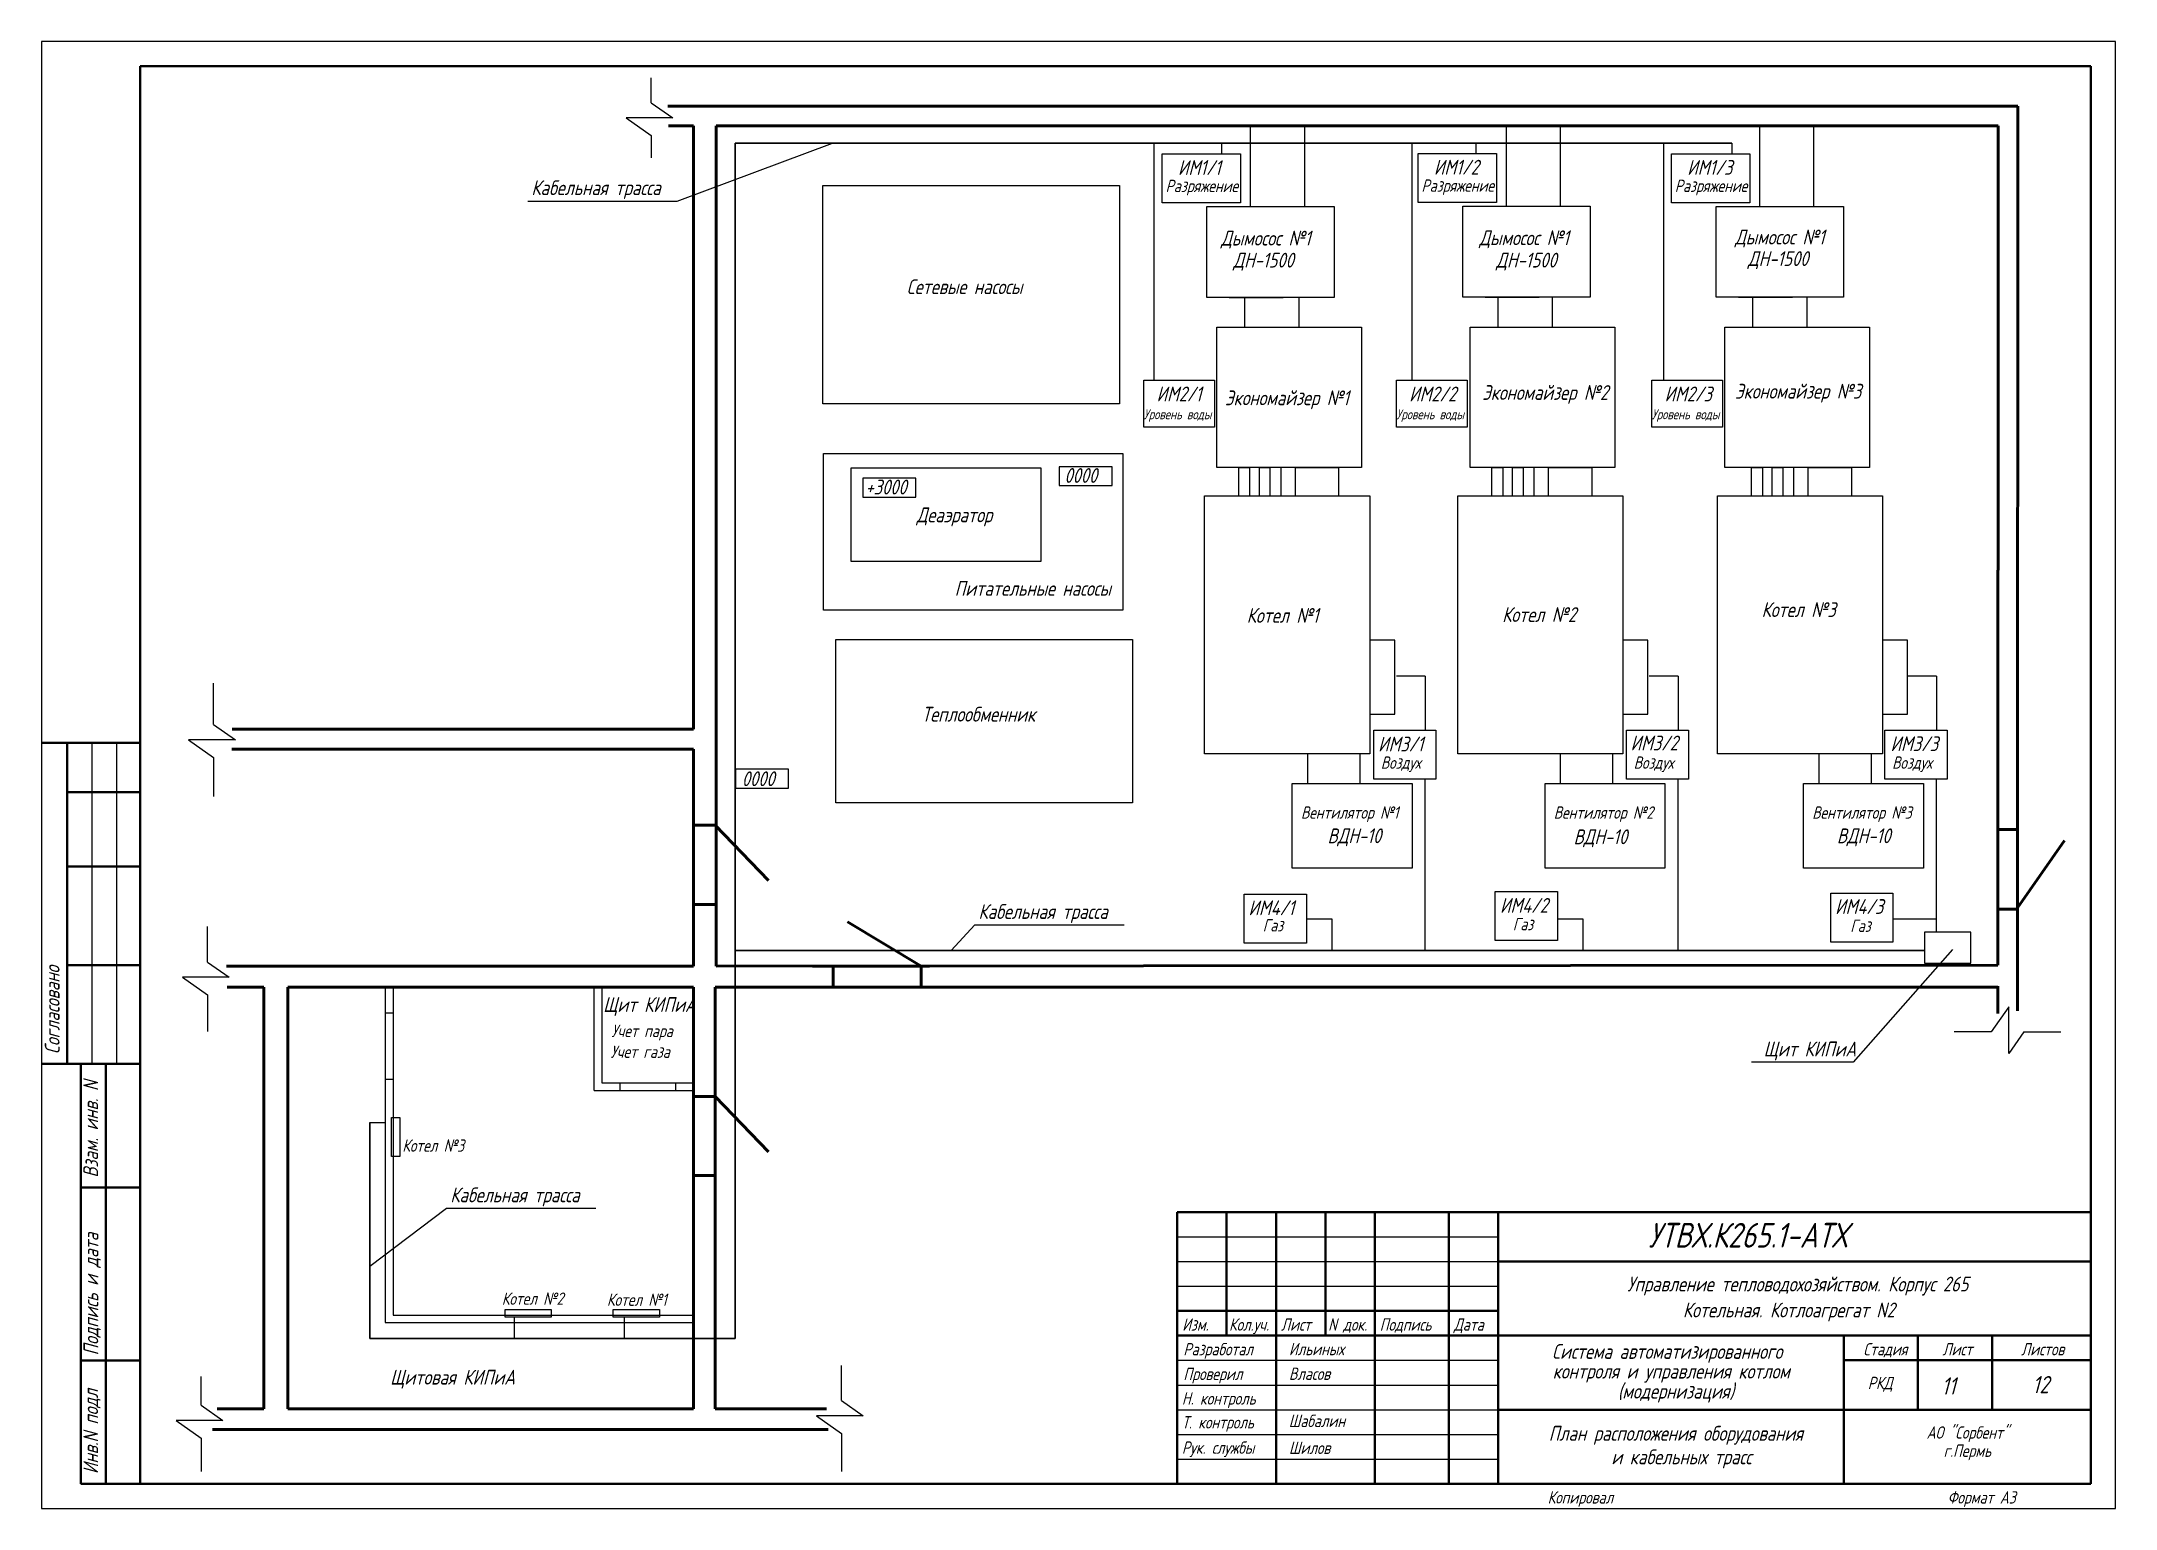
# Model space of a CAD drawing. Header units: millimetres. Extents: x 1103 to 1523, y 316 to 613.
import ezdxf

# ---------------------------------------------------------------- set-up
doc = ezdxf.new("R2010")
doc.units = ezdxf.units.MM
doc.layers.get('0').update_dxf_attribs({"lineweight": 20})
for name, color, linetype, lineweight in [('MAIN', 7, 'Continuous', 50), ('Основная', 7, 'Continuous', 50), ('Текст', 7, 'Continuous', 50), ('Тонкая', 7, 'Continuous', 20)]:
    doc.layers.add(name, color=color, linetype=linetype, lineweight=lineweight)
doc.styles.add('GOST тип А', font='', dxfattribs={"oblique": 15})
doc.styles.get('GOST тип А').set_extended_font_data('GOST type A')

msp = doc.modelspace()

# ---------------------------------------------------------------- linework, layer by layer
at = {"color": 7, "lineweight": -3}
for p, q in [((1226.08, 600.85), (1226.08, 605.89)), ((1226.08, 600.85), (1226.08, 600.85)), ((1231.32, 580.94), (1262.79, 592.64)), ((1327.95, 544.66), (1327.95, 592.64)), ((1341.65, 590.49), (1341.65, 592.64)), ((1347.44, 579.82), (1347.44, 596.18)), ((1358.36, 596.18), (1358.36, 579.82)), ((1380.22, 544.66), (1380.22, 592.64)), ((1393.08, 592.64), (1393.08, 590.56)), ((1399.27, 579.89), (1399.27, 596.18)), ((1410.18, 596.18), (1410.18, 579.89)), ((1431.14, 544.66), (1431.14, 592.64)), ((1444.95, 592.64), (1444.95, 590.52)), ((1450.57, 579.85), (1450.57, 596.18)), ((1461.48, 596.18), (1461.48, 579.85)), ((1201.08, 580.94), (1231.32, 580.94)), ((1343.14, 561.44), (1354.06, 561.44)), ((1346.32, 555.4), (1346.32, 561.44)), ((1357.24, 561.44), (1357.24, 555.4)), ((1394.96, 561.51), (1405.88, 561.51)), ((1397.61, 555.4), (1397.61, 561.44)), ((1408.53, 561.44), (1408.53, 555.4)), ((1446.26, 561.46), (1457.18, 561.46)), ((1449.19, 555.4), (1449.19, 561.44)), ((1460.11, 561.44), (1460.11, 555.4)), ((1340.66, 555.4), (1346.32, 555.4)), ((1391.95, 555.4), (1397.61, 555.4)), ((1443.53, 555.4), (1449.19, 555.4)), ((1343.4, 527.03), (1340.66, 527.03)), ((1345.08, 521.25), (1345.08, 527.03)), ((1345.08, 527.03), (1347.27, 527.03)), ((1347.27, 527.03), (1347.27, 521.25)), ((1349.26, 521.25), (1349.26, 527.03)), ((1349.26, 527.03), (1351.39, 527.03)), ((1351.39, 527.03), (1351.39, 521.25)), ((1353.64, 521.25), (1353.64, 527.03)), ((1356.55, 521.25), (1356.55, 527.03)), ((1356.55, 527.03), (1365.3, 527.03)), ((1365.3, 527.03), (1365.3, 521.25)), ((1394.67, 527.03), (1391.93, 527.03)), ((1396.35, 521.25), (1396.35, 527.03)), ((1396.35, 527.03), (1398.54, 527.03)), ((1398.54, 527.03), (1398.54, 521.25)), ((1400.52, 521.25), (1400.52, 527.03)), ((1400.52, 527.03), (1402.66, 527.03)), ((1402.66, 527.03), (1402.66, 521.25)), ((1404.9, 521.25), (1404.9, 527.03)), ((1407.82, 521.25), (1407.82, 527.03)), ((1407.82, 527.03), (1416.57, 527.03)), ((1416.57, 527.03), (1416.57, 521.25)), ((1447.26, 527.03), (1444.52, 527.03)), ((1448.94, 521.25), (1448.94, 527.03)), ((1448.94, 527.03), (1451.13, 527.03)), ((1451.13, 527.03), (1451.13, 521.25)), ((1453.11, 521.25), (1453.11, 527.03)), ((1453.11, 527.03), (1455.25, 527.03)), ((1455.25, 527.03), (1455.25, 521.25)), ((1457.49, 521.25), (1457.49, 527.03)), ((1460.41, 521.25), (1460.41, 527.03)), ((1460.41, 527.03), (1469.16, 527.03)), ((1469.16, 527.03), (1469.16, 521.25)), ((1338.16, 521.25), (1343.4, 521.25)), ((1343.4, 521.25), (1345.08, 521.25)), ((1347.27, 521.25), (1349.26, 521.25)), ((1351.39, 521.25), (1353.64, 521.25)), ((1353.64, 521.25), (1356.55, 521.25)), ((1389.43, 521.25), (1394.67, 521.25)), ((1394.67, 521.25), (1396.35, 521.25)), ((1398.54, 521.25), (1400.52, 521.25)), ((1402.66, 521.25), (1404.9, 521.25)), ((1404.9, 521.25), (1407.82, 521.25)), ((1442.02, 521.25), (1447.26, 521.25)), ((1447.26, 521.25), (1448.94, 521.25)), ((1451.13, 521.25), (1453.11, 521.25)), ((1455.25, 521.25), (1457.49, 521.25)), ((1457.49, 521.25), (1460.41, 521.25)), ((1376.67, 492.08), (1371.61, 492.08)), ((1376.67, 477.07), (1376.67, 492.08)), ((1427.94, 492.08), (1422.87, 492.08)), ((1427.94, 477.07), (1427.94, 492.08)), ((1480.53, 492.08), (1475.46, 492.08)), ((1480.53, 477.07), (1480.53, 492.08)), ((1137.47, 474.97), (1137.47, 483.32)), ((1382.84, 484.78), (1376.99, 484.78)), ((1382.84, 484.78), (1382.84, 473.85)), ((1434.04, 484.78), (1428.19, 484.78)), ((1434.04, 484.78), (1434.04, 473.85)), ((1486.39, 484.78), (1480.53, 484.78)), ((1486.39, 484.78), (1486.39, 473.85)), ((1371.61, 477.07), (1376.67, 477.07)), ((1422.87, 477.07), (1427.94, 477.07)), ((1475.46, 477.07), (1480.53, 477.07)), ((1358.97, 469.03), (1358.97, 463.05)), ((1369.56, 469.03), (1369.56, 463.05)), ((1410.17, 469.03), (1410.17, 463.05)), ((1420.76, 469.03), (1420.76, 463.05)), ((1462.52, 469.03), (1462.51, 463.05)), ((1473.11, 469.03), (1473.11, 463.05)), ((1382.84, 429.24), (1382.84, 463.93)), ((1434.04, 429.24), (1434.04, 463.93)), ((1486.39, 432.9), (1486.39, 463.93)), ((1136.21, 426.88), (1136.21, 434.05)), ((1286.82, 429.24), (1291.62, 434.4)), ((1291.62, 434.4), (1321.86, 434.4)), ((1358.78, 435.62), (1363.9, 435.63)), ((1363.9, 435.63), (1363.9, 429.24)), ((1409.63, 435.62), (1414.75, 435.63)), ((1414.75, 435.63), (1414.75, 429.24)), ((1477.55, 435.62), (1486.39, 435.64)), ((1489.58, 429.45), (1469.5, 406.63)), ((1172.19, 421.82), (1172.18, 353.88)), ((1173.82, 421.82), (1173.82, 355.36)), ((1214.51, 400.88), (1214.51, 421.82)), ((1216.14, 402.33), (1216.14, 421.82)), ((1234.67, 421.82), (1234.67, 411.36)), ((1173.82, 416.56), (1172.19, 416.56)), ((1504.08, 412.76), (1511.52, 412.76)), ((1469.5, 406.63), (1448.89, 406.63)), ((1173.82, 403.13), (1172.19, 403.13)), ((1214.51, 400.88), (1234.67, 400.88)), ((1234.67, 402.33), (1216.14, 402.33)), ((1219.73, 402.33), (1219.73, 400.88)), ((1234.67, 402.33), (1231.01, 402.33)), ((1231.01, 402.33), (1231.01, 400.88)), ((1239.02, 399.63), (1239.02, 385.63)), ((1169.11, 394.43), (1172.19, 394.43)), ((1169.11, 365.28), (1184.66, 377.03)), ((1184.66, 377.03), (1214.9, 377.03)), ((1172.18, 353.88), (1234.67, 353.89)), ((1173.82, 355.36), (1234.67, 355.36)), ((1198.4, 350.67), (1198.4, 354.96)), ((1220.67, 350.67), (1220.67, 354.98)), ((1264.59, 338.1), (1264.59, 345.19)), ((1134.92, 337.15), (1134.92, 343)), ((1134.92, 330.49), (1134.92, 323.76))]:
    msp.add_line(p, q, dxfattribs=at)
at = {"color": 0}
for p, q in [((1226.08, 600.85), (1230.5, 597.77)), ((1230.5, 597.77), (1221.02, 597.77)), ((1221.02, 597.77), (1226.08, 594.19)), ((1226.08, 594.19), (1226.08, 589.68)), ((1137.47, 474.97), (1141.89, 471.88)), ((1141.89, 471.88), (1132.41, 471.88)), ((1132.41, 471.88), (1137.47, 468.3)), ((1137.47, 468.3), (1137.47, 460.43)), ((1136.21, 426.88), (1140.63, 423.8)), ((1140.63, 423.8), (1131.15, 423.8)), ((1131.15, 423.8), (1136.21, 420.22)), ((1136.21, 420.22), (1136.21, 412.81)), ((1501, 417.82), (1497.42, 412.76)), ((1501, 408.34), (1501, 417.82)), ((1497.42, 412.76), (1489.95, 412.76)), ((1504.08, 412.76), (1501, 408.34)), ((1134.92, 337.15), (1139.34, 334.07)), ((1264.59, 338.1), (1269, 335.02)), ((1139.34, 334.07), (1129.86, 334.07)), ((1129.86, 334.07), (1134.92, 330.49)), ((1269, 335.02), (1259.53, 335.02)), ((1259.53, 335.02), (1264.59, 331.44)), ((1264.59, 331.44), (1264.59, 323.77))]:
    msp.add_line(p, q, dxfattribs=at)
at = {"color": 7, "lineweight": 50}
for p, q in [((1502.77, 437.86), (1502.86, 600.18)), ((1234.67, 596.18), (1229.6, 596.18)), ((1234.67, 596.18), (1234.67, 474.01)), ((1239.25, 426.04), (1239.24, 596.18)), ((1234.67, 474.01), (1141.22, 474.01)), ((1234.67, 470), (1141.16, 470)), ((1234.67, 454.56), (1234.67, 470)), ((1234.67, 454.56), (1239.02, 454.56)), ((1234.67, 454.56), (1234.67, 426.04)), ((1239.02, 454.56), (1249.83, 443.42)), ((1498.79, 453.75), (1502.77, 453.75)), ((1498.79, 453.75), (1498.79, 437.56)), ((1502.77, 437.86), (1512.26, 451.51)), ((1239.02, 438.56), (1234.67, 438.56)), ((1498.79, 437.56), (1502.77, 437.56)), ((1502.77, 437.86), (1502.77, 416.98)), ((1280.76, 426.04), (1265.81, 435.02)), ((1234.67, 426.04), (1140.09, 426.04)), ((1258.77, 426.04), (1282.46, 426.04)), ((1262.93, 421.82), (1262.93, 426.04)), ((1280.76, 426.04), (1280.76, 421.82)), ((1147.64, 421.82), (1140.21, 421.82)), ((1147.64, 336.42), (1147.64, 421.82)), ((1234.67, 421.82), (1152.5, 421.82)), ((1152.5, 336.42), (1152.5, 421.82)), ((1234.67, 421.82), (1234.67, 336.42)), ((1239.02, 421.82), (1239.02, 336.42)), ((1498.79, 422.02), (1498.79, 416.44)), ((1234.67, 399.63), (1239.02, 399.63)), ((1239.02, 399.63), (1249.83, 388.49)), ((1239.02, 383.64), (1234.67, 383.64)), ((1147.64, 336.42), (1138.2, 336.42)), ((1234.67, 336.42), (1152.5, 336.42)), ((1239.02, 336.42), (1261.58, 336.42)), ((1239.02, 332.26), (1137.24, 332.26)), ((1239.02, 332.26), (1261.91, 332.26))]:
    msp.add_line(p, q, dxfattribs=at)
at = {"color": 7, "lineweight": 30}
for p, q in [((1243.07, 429.24), (1243.07, 592.64)), ((1243.07, 592.64), (1444.95, 592.64)), ((1483.95, 429.24), (1243.07, 429.24)), ((1243.07, 429.24), (1243.07, 350.67)), ((1169.11, 394.43), (1169.11, 350.67)), ((1243.07, 350.67), (1169.11, 350.67))]:
    msp.add_line(p, q, dxfattribs=at)
at = {"color": 7, "lineweight": 40}
for p, q in [((1122.62, 446.23), (1122.62, 430.23)), ((1122.62, 430.23), (1122.62, 382.23))]:
    msp.add_line(p, q, dxfattribs=at)
at = {"color": 7, "lineweight": -3}
for points in [[(1329.56, 590.49), (1345.41, 590.49), (1345.41, 580.57), (1329.56, 580.57)], [(1381.39, 590.56), (1397.24, 590.56), (1397.24, 580.64), (1381.39, 580.64)], [(1432.69, 590.52), (1448.54, 590.52), (1448.54, 580.59), (1432.69, 580.59)], [(1260.86, 584.09), (1320.93, 584.09), (1320.93, 539.89), (1260.86, 539.89)], [(1338.6, 579.82), (1364.39, 579.82), (1364.39, 561.44), (1338.6, 561.44)], [(1390.42, 579.89), (1416.21, 579.89), (1416.21, 561.51), (1390.42, 561.51)], [(1441.72, 579.85), (1467.51, 579.85), (1467.51, 561.46), (1441.72, 561.46)], [(1340.66, 555.4), (1369.93, 555.4), (1369.93, 527.03), (1340.66, 527.03)], [(1391.95, 555.4), (1421.22, 555.4), (1421.22, 527.03), (1391.95, 527.03)], [(1443.53, 555.4), (1472.8, 555.4), (1472.8, 527.03), (1443.53, 527.03)], [(1325.84, 544.66), (1340.17, 544.66), (1340.17, 535.18), (1325.84, 535.18)], [(1376.99, 544.66), (1391.32, 544.66), (1391.32, 535.18), (1376.99, 535.18)], [(1428.72, 544.66), (1443.05, 544.66), (1443.05, 535.18), (1428.72, 535.18)], [(1260.96, 529.85), (1321.59, 529.85), (1321.59, 498.14), (1260.96, 498.14)], [(1266.56, 526.95), (1304.96, 526.95), (1304.96, 507.99), (1266.56, 507.99)], [(1338.16, 521.25), (1371.61, 521.25), (1371.61, 469.03), (1338.16, 469.03)], [(1389.43, 521.25), (1422.87, 521.25), (1422.87, 469.03), (1389.43, 469.03)], [(1442.02, 521.25), (1475.46, 521.25), (1475.46, 469.03), (1442.02, 469.03)], [(1263.48, 492.15), (1323.54, 492.15), (1323.54, 459.1), (1263.48, 459.1)], [(1372.4, 473.85), (1384.97, 473.85), (1384.97, 463.93), (1372.4, 463.93)], [(1423.6, 473.85), (1436.17, 473.85), (1436.17, 463.93), (1423.6, 463.93)], [(1475.94, 473.85), (1488.52, 473.85), (1488.52, 463.93), (1475.94, 463.93)], [(1355.89, 463.05), (1380.17, 463.05), (1380.17, 445.86), (1355.89, 445.86)], [(1407.09, 463.05), (1431.38, 463.05), (1431.38, 445.86), (1407.09, 445.86)], [(1459.44, 463.05), (1483.72, 463.05), (1483.72, 445.86), (1459.44, 445.86)], [(1397.02, 441.15), (1409.59, 441.15), (1409.59, 431.23), (1397.02, 431.23)], [(1346.2, 440.63), (1358.78, 440.63), (1358.78, 430.71), (1346.2, 430.71)], [(1464.98, 440.83), (1477.55, 440.83), (1477.55, 430.9), (1464.98, 430.9)], [(1483.95, 426.63), (1493.35, 426.63), (1493.35, 432.9), (1483.95, 432.9)], [(1173.5, 395.44), (1175.18, 395.44), (1175.18, 387.54), (1173.5, 387.54)], [(1196.48, 356.52), (1205.84, 356.52), (1205.84, 354.96), (1196.48, 354.96)], [(1218.4, 356.54), (1227.75, 356.54), (1227.75, 354.98), (1218.4, 354.98)]]:
    msp.add_lwpolyline(points, close=True, dxfattribs=at)
at = {"layer": 'MAIN', "lineweight": 50}
for p, q in [((1476.31, 600.18), (1229.48, 600.18)), ((1502.86, 600.18), (1476.31, 600.18)), ((1376.31, 596.18), (1239.24, 596.18)), ((1376.31, 596.18), (1498.86, 596.18)), ((1498.86, 506.25), (1498.86, 596.18)), ((1498.79, 453.75), (1498.79, 506.25)), ((1498.79, 437.56), (1498.79, 426.25)), ((1498.79, 426.25), (1498.79, 435.05)), ((1498.79, 426.25), (1239.25, 426.04)), ((1498.79, 421.82), (1239.02, 421.82))]:
    msp.add_line(p, q, dxfattribs=at)
at = {"layer": 'MAIN', "lineweight": 15}
for p, q in [((1502.83, 506.25), (1502.86, 566.25)), ((1498.86, 539.45), (1498.86, 540.65)), ((1498.86, 527.45), (1498.86, 539.45)), ((1308.73, 527.13), (1308.73, 523.33)), ((1319.45, 527.13), (1308.73, 527.13)), ((1319.45, 523.33), (1319.45, 527.13)), ((1268.96, 524.82), (1268.96, 521.02)), ((1279.69, 524.82), (1268.96, 524.82)), ((1268.96, 521.02), (1279.69, 521.02)), ((1279.69, 521.02), (1279.69, 524.82)), ((1308.73, 523.33), (1319.45, 523.33)), ((1502.77, 460.2), (1502.83, 506.25)), ((1243.19, 465.91), (1243.19, 462.11)), ((1253.91, 465.91), (1243.19, 465.91)), ((1243.19, 462.11), (1253.91, 462.11)), ((1253.91, 462.11), (1253.91, 465.91))]:
    msp.add_line(p, q, dxfattribs=at)
at = {"layer": 'MAIN', "color": 7, "linetype": 'Continuous', "lineweight": 40}
for p, q in [((1102.61, 471.25), (1122.61, 471.25)), ((1107.81, 471.25), (1107.81, 406.25)), ((1107.81, 461.25), (1122.61, 461.25)), ((1107.81, 446.25), (1122.61, 446.25)), ((1107.81, 426.25), (1122.61, 426.25)), ((1102.61, 406.25), (1122.61, 406.25)), ((1110.61, 406.23), (1110.61, 381.23)), ((1115.61, 406.23), (1115.61, 321.23)), ((1110.61, 321.23), (1110.61, 381.23)), ((1110.61, 381.23), (1122.61, 381.23)), ((1122.61, 322.23), (1122.61, 352.23)), ((1110.61, 346.23), (1122.61, 346.23))]:
    msp.add_line(p, q, dxfattribs=at)
at = {"layer": 'MAIN', "color": 7, "linetype": 'Continuous', "lineweight": -3}
for p, q in [((1112.81, 471.25), (1112.81, 406.25)), ((1117.81, 471.25), (1117.81, 406.25))]:
    msp.add_line(p, q, dxfattribs=at)
at = {"layer": 'Основная', "lineweight": 40}
for p, q in [((1517.62, 608.25), (1122.62, 608.25)), ((1122.62, 608.25), (1122.62, 321.25)), ((1517.62, 321.25), (1517.62, 608.25)), ((1332.62, 376.25), (1517.62, 376.25)), ((1332.62, 321.25), (1332.62, 376.25)), ((1342.62, 351.25), (1342.62, 376.25)), ((1352.62, 321.25), (1352.62, 376.25)), ((1362.62, 351.25), (1362.62, 376.25)), ((1372.62, 321.25), (1372.62, 376.25)), ((1387.62, 321.25), (1387.62, 376.25)), ((1397.62, 321.25), (1397.62, 376.25)), ((1397.62, 366.25), (1517.62, 366.25)), ((1332.62, 356.25), (1397.62, 356.25)), ((1332.62, 351.25), (1517.62, 351.25)), ((1467.62, 351.25), (1467.62, 321.25)), ((1482.62, 351.25), (1482.62, 336.25)), ((1497.62, 351.25), (1497.62, 336.25)), ((1467.62, 346.25), (1517.62, 346.25)), ((1397.62, 336.25), (1517.62, 336.25)), ((1110.61, 321.23), (1517.62, 321.25))]:
    msp.add_line(p, q, dxfattribs=at)
at = {"layer": 'Тонкая'}
for p, q in [((1522.62, 613.25), (1102.62, 613.25)), ((1102.62, 613.25), (1102.62, 316.25)), ((1522.62, 316.25), (1522.62, 613.25)), ((1102.62, 316.25), (1522.62, 316.25))]:
    msp.add_line(p, q, dxfattribs=at)
at = {"layer": 'Тонкая', "lineweight": 40}
msp.add_line((1122.62, 608.25), (1122.62, 513.25), dxfattribs=at)
at = {"layer": 'Тонкая', "lineweight": -3}
for p, q in [((1332.62, 371.25), (1397.62, 371.25)), ((1332.62, 366.25), (1397.62, 366.25)), ((1332.62, 361.25), (1397.62, 361.25)), ((1332.62, 346.25), (1397.62, 346.25)), ((1332.62, 341.25), (1397.62, 341.25)), ((1332.62, 336.25), (1397.62, 336.25)), ((1332.62, 331.25), (1397.62, 331.25)), ((1332.62, 326.25), (1397.62, 326.25))]:
    msp.add_line(p, q, dxfattribs=at)

# ---------------------------------------------------------------- texts
at = {"color": 0, "linetype": 'Continuous', "style": 'GOST тип А', "oblique": 15}
msp.add_text('УТВХ.К265.1-АТХ', height=5, dxfattribs=at).set_placement((1428.04, 369.07))
at = {"linetype": 'Continuous', "style": 'GOST тип А', "oblique": 15}
for s, p in [('Управление тепловодохозяйством. Корпус 265', (1423.75, 360.19)), ('Котельная. Котлоагрегат N2', (1435.02, 354.94)), ('Система автоматизированного ', (1408.52, 346.55)), ('контроля и управления котлом', (1408.64, 342.55)), ('(модернизация)', (1421.84, 338.5)), ('План расположения оборудования', (1407.85, 329.97)), ('и кабельных трасс', (1420.53, 325.2))]:
    msp.add_text(s, height=3, dxfattribs=at).set_placement(p)
at = {"layer": 'MAIN', "lineweight": 15, "style": 'GOST тип А', "oblique": 15}
for s, height, p in [('ИМ1/1', 3, (1332.77, 586.23)), ('ИМ1/2', 3, (1384.59, 586.3)), ('ИМ1/3', 3, (1435.89, 586.25)), ('Кабельная трасса', 3, (1201.82, 582.15)), ('Разряжение', 2.5, (1330.25, 582.76)), ('Разряжение', 2.5, (1382.07, 582.83)), ('Разряжение', 2.5, (1433.37, 582.78)), ('Дымосос №1', 3, (1341.48, 571.94)), ('Дымосос №1', 3, (1393.78, 572.01)), ('Дымосос №1', 3, (1445.56, 572.16)), ('ДН-1500', 3, (1343.95, 567.48)), ('ДН-1500', 3, (1397.19, 567.49)), ('ДН-1500', 3, (1448.17, 567.79)), ('Сетевые насосы', 3, (1277.83, 562.1)), ('ИМ2/1', 3, (1328.43, 540.39)), ('Экономайзер №1', 3, (1342.28, 539.61)), ('ИМ2/2', 3, (1379.58, 540.39)), ('Экономайзер №2', 3, (1394.36, 540.69)), ('ИМ2/3', 3, (1431.31, 540.39)), ('Экономайзер №3', 3, (1445.56, 540.95)), ('Уровень воды', 2, (1325.84, 536.77)), ('Уровень воды', 2, (1377, 536.77)), ('Уровень воды', 2, (1428.72, 536.77)), ('0000', 3, (1309.77, 523.89)), ('+3000', 3, (1269.49, 521.55)), ('Деаэратор', 3, (1279.83, 515.91)), ('Питательные насосы', 3, (1287.54, 501.03)), ('Котел №1', 3, (1346.68, 495.56)), ('Котел №2', 3, (1398.42, 495.73)), ('Котел №3', 3, (1450.95, 496.73)), ('Теплообменник', 3, (1280.89, 475.55)), ('ИМ3/1', 3, (1373.29, 469.51)), ('ИМ3/2', 3, (1424.42, 469.73)), ('ИМ3/3', 3, (1477.06, 469.58)), ('Воздух', 2.5, (1373.84, 466.01)), ('Воздух', 2.5, (1425.04, 466.01)), ('Воздух', 2.5, (1477.38, 466.01)), ('0000', 3, (1244.44, 462.49)), ('Вентилятор №1', 2.5, (1357.66, 455.9)), ('Вентилятор №2', 2.5, (1408.86, 455.9)), ('Вентилятор №3', 2.5, (1461.2, 455.9)), ('ВДН-10', 3, (1363.06, 450.94)), ('ВДН-10', 3, (1412.88, 450.74)), ('ВДН-10', 3, (1466.21, 450.94)), ('Кабельная трасса', 3, (1292.36, 435.61)), ('ИМ4/1', 3, (1347.04, 436.36)), ('ИМ4/2', 3, (1397.98, 436.85)), ('ИМ4/3', 3, (1465.85, 436.62)), ('Газ', 2.5, (1349.93, 433.08)), ('Газ', 2.5, (1400.57, 433.31)), ('Газ', 2.5, (1468.91, 432.98)), ('Щит КИПиА', 3, (1216.36, 416.78)), ('Учет пара', 2.5, (1218.03, 411.69)), ('Учет газа', 2.5, (1217.87, 407.48)), ('Щит КИПиА', 3, (1451.36, 407.78)), ('Котел №3', 2.5, (1175.68, 388.48)), ('Кабельная трасса', 3, (1185.4, 378.24)), ('Котел №2', 2.5, (1195.83, 357.49)), ('Котел №1', 2.5, (1217.12, 357.27)), ('Щитовая КИПиА', 3, (1173.22, 341.33))]:
    msp.add_text(s, height=height, dxfattribs=at).set_placement(p)
at = {"layer": 'MAIN', "color": 7, "linetype": 'Continuous', "lineweight": 40, "style": 'GOST тип А', "oblique": 15}
for s, p in [('Согласовано', (1106.29, 408.25)), ('Взам. инв. N', (1114.09, 383.23)), ('Подпись и дата', (1114.13, 347.23)), ('Инв.N подл', (1114.09, 323.23))]:
    msp.add_text(s, height=3, rotation=90, dxfattribs=at).set_placement(p)
at = {"layer": 'MAIN', "style": 'GOST тип А', "oblique": 15}
for s, p in [('Изм.', (1333.62, 352.25)), ('Копировал', (1407.62, 317.25)), ('Формат A3', (1488.62, 317.25))]:
    msp.add_text(s, height=2.5, dxfattribs=at).set_placement(p)
at = {"layer": 'MAIN', "lineweight": 40, "style": 'GOST тип А', "oblique": 15}
for s, height, p in [('Кол.уч.', 2.5, (1343.1, 352.25)), ('Лист', 2.5, (1353.62, 352.25)), ('N док.', 2.5, (1363.18, 352.25)), ('Подпись', 2.5, (1373.62, 352.25)), ('Дата', 2.5, (1388.62, 352.25)), ('Разработал', 2.5, (1333.85, 347.25)), ('Ильиных', 2.5, (1355.23, 347.28)), ('Стадия', 2.5, (1471.56, 347.25)), ('Лист', 2.5, (1487.58, 347.25)), ('Листов', 2.5, (1503.5, 347.25)), ('Проверил', 2.5, (1333.85, 342.25)), ('Власов', 2.5, (1355.23, 342.28)), ('11', 3.5, (1487.4, 339.31)), ('12', 3.5, (1505.78, 339.58)), ('Н. контроль', 2.5, (1333.55, 337.28)), ('Т. контроль', 2.5, (1333.55, 332.45)), ('Шабалин', 2.5, (1355.2, 332.73)), ('Рук. службы', 2.5, (1333.55, 327.33)), ('Шилов', 2.5, (1355.23, 327.28))]:
    msp.add_text(s, height=height, dxfattribs=at).set_placement(p)
at = {"layer": 'MAIN', "color": 7, "linetype": 'Continuous', "style": 'GOST тип А', "oblique": 15}
for s, p in [('АО "Сорбент"', (1484.35, 330.39)), ('г.Пермь', (1487.81, 326.7))]:
    msp.add_text(s, height=2.5, dxfattribs=at).set_placement(p)
at = {"layer": 'Текст', "lineweight": -3, "style": 'GOST тип А', "oblique": 15}
msp.add_text('РКД', height=2.5, dxfattribs=at).set_placement((1472.45, 340.41, 10))

doc.saveas('drawing.dxf')
